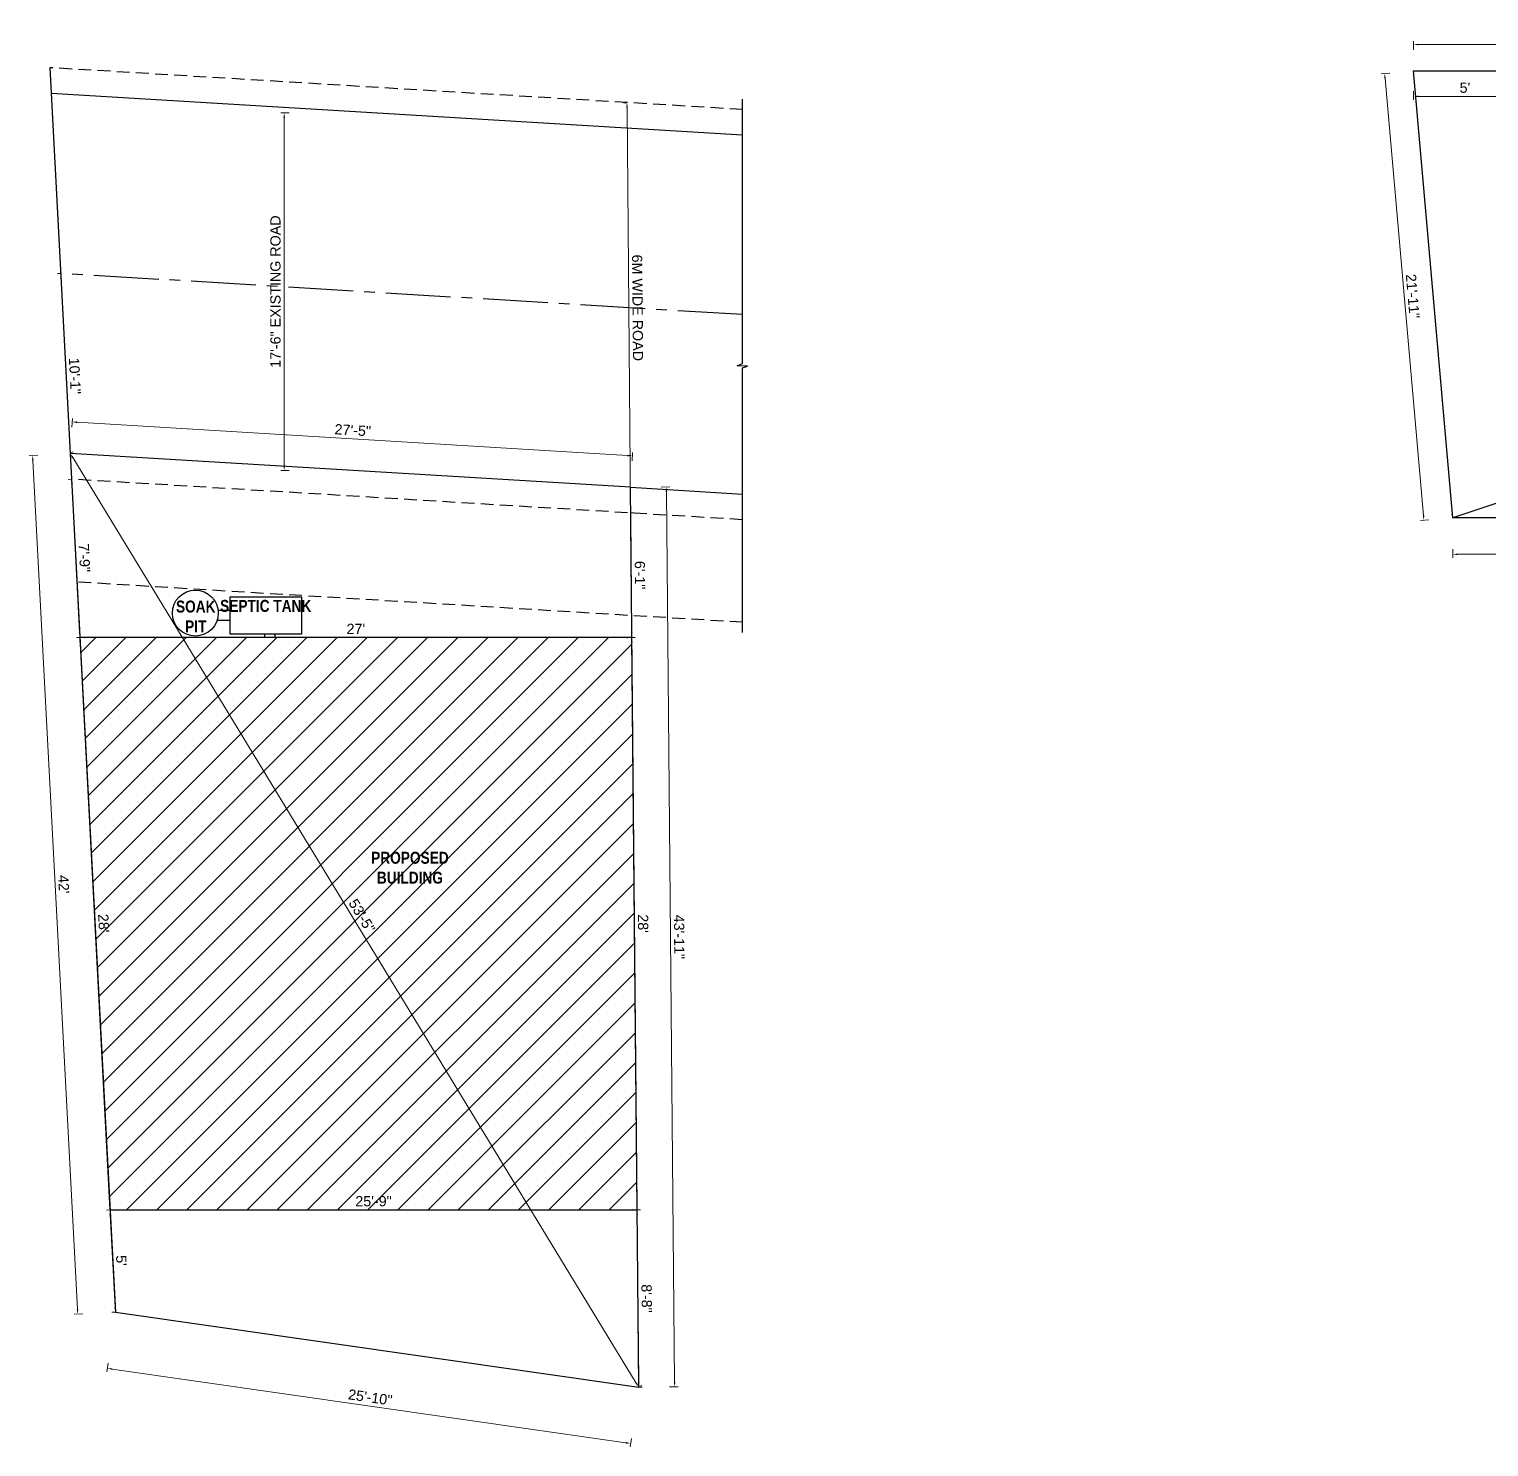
# Model space of a CAD drawing. Header units: inches. Extents: x 392906 to 410488, y -52747 to -40742.
# Drawn here: x 395107 to 395963, y -49915 to -49084 of the extents above; entities that cross this region are included whole.
import ezdxf

# ---------------------------------------------------------------- set-up
doc = ezdxf.new("R2010")
doc.units = ezdxf.units.IN
doc.header["$LTSCALE"] = 2
doc.header["$MEASUREMENT"] = 0
doc.header["$PDMODE"] = 34
doc.linetypes.add('CENTER2', pattern=[28.575, 19.05, -3.175, 3.175, -3.175])
doc.linetypes.add('DASHED2', pattern=[0.375, 0.25, -0.125])
doc.layers.get('0').update_dxf_attribs({"linetype": 'CONTINUOUS'})
doc.layers.get('DEFPOINTS').update_dxf_attribs({"color": 141, "linetype": 'CONTINUOUS'})
for name, color, linetype, lineweight in [('door', 20, 'CONTINUOUS', 35), ('steps', 253, 'CONTINUOUS', 20), ('WALL - A', 1, 'CONTINUOUS', 40)]:
    doc.layers.add(name, color=color, linetype=linetype, lineweight=lineweight)
doc.styles.add('Lettring Text', font='arial.ttf')
doc.styles.get("Standard").update_dxf_attribs({"font": 'ARIALN.TTF'})
doc.dimstyles.new('Copy of Standard', dxfattribs={"dimtxt": 6, "dimasz": 2.875, "dimexe": 2, "dimexo": 4, "dimgap": 2, "dimtad": 1, "dimdec": 0, "dimrnd": 1, "dimzin": 0, "dimdsep": 46, "dimlunit": 4, "dimtxsty": 'Lettring Text', "dimcen": 0.1, "dimclrd": 7, "dimclre": 7, "dimclrt": 7, "dimazin": 0, "dimtfac": 0.645, "dimtdec": 0, "dimtmove": 1, "dimatfit": 0, "dimfxl": 3, "dimfxlon": 1, "dimtfillclr": 256, "dimtolj": 1, "dimtzin": 0, "dimlwd": -1, "dimlwe": -1, "dimarcsym": 2})

# ---------------------------------------------------------------- blocks, each defined once
blk = doc.blocks.new('*D852')
at = {"layer": 'DEFPOINTS', "color": 0, "ltscale": 0.5, "transparency": 16777216}
for p in [(395131.13, -49332.63), (395131.13, -49332.63), (395464.41, -49879.94)]:
    blk.add_point(p, dxfattribs=at)
at = {"layer": 'steps', "color": 7, "ltscale": 0.5, "transparency": 16777216}
for p, q in [((395131.13, -49332.63), (395132.83, -49331.59)), ((395462.91, -49877.48), (395132.62, -49335.09)), ((395464.41, -49879.94), (395466.12, -49878.9))]:
    blk.add_line(p, q, dxfattribs=at)
for points in [[(395133.03, -49334.84), (395132.21, -49335.33), (395131.13, -49332.63)], [(395463.32, -49877.24), (395462.5, -49877.73), (395464.41, -49879.94)]]:
    blk.add_solid(points, dxfattribs=at)
at = {"layer": 'steps', "color": 7, "ltscale": 0.5, "transparency": 16777216, "insert": (395302.09, -49603.65), "char_height": 6, "attachment_point": 5, "rotation": 301.33932, "style": 'Lettring Text'}
blk.add_mtext('\\A1;53\'-5"', dxfattribs=at)
blk = doc.blocks.new('*D846')
at = {"layer": 'DEFPOINTS', "color": 0, "ltscale": 0.5, "transparency": 16777216}
for p in [(395157.57, -49835.94), (395464.41, -49879.94), (395459.68, -49912.89)]:
    blk.add_point(p, dxfattribs=at)
at = {"layer": 'steps', "color": 7, "ltscale": 0.5, "transparency": 16777216}
for p, q in [((395153.27, -49865.92), (395152.56, -49870.87)), ((395155.69, -49869.29), (395456.84, -49912.48)), ((395460.11, -49909.92), (395459.4, -49914.87))]:
    blk.add_line(p, q, dxfattribs=at)
for points in [[(395155.76, -49868.82), (395155.63, -49869.77), (395152.85, -49868.89)], [(395456.91, -49912.01), (395456.77, -49912.96), (395459.68, -49912.89)]]:
    blk.add_solid(points, dxfattribs=at)
at = {"layer": 'steps', "color": 7, "ltscale": 0.5, "transparency": 16777216, "insert": (395306.98, -49885.88), "char_height": 6, "attachment_point": 5, "rotation": 351.83865, "style": 'Lettring Text'}
blk.add_mtext('\\A1;25\'-10"', dxfattribs=at)
blk = doc.blocks.new('*D847')
at = {"layer": 'DEFPOINTS', "color": 0, "ltscale": 0.5, "transparency": 16777216}
for p in [(395131.13, -49332.63), (395135.5, -49837.1), (395157.57, -49835.94)]:
    blk.add_point(p, dxfattribs=at)
at = {"layer": 'steps', "color": 7, "ltscale": 0.5, "transparency": 16777216}
for p, q in [((395112.05, -49333.63), (395107.05, -49333.89)), ((395109.2, -49336.66), (395135.35, -49834.22)), ((395138.49, -49836.94), (395133.5, -49837.2))]:
    blk.add_line(p, q, dxfattribs=at)
for points in [[(395109.68, -49336.64), (395108.72, -49336.69), (395109.05, -49333.79)], [(395135.83, -49834.2), (395134.87, -49834.25), (395135.5, -49837.1)]]:
    blk.add_solid(points, dxfattribs=at)
at = {"layer": 'steps', "color": 7, "ltscale": 0.5, "transparency": 16777216, "insert": (395127.28, -49585.18), "char_height": 6, "attachment_point": 5, "rotation": 273.00802, "style": 'Lettring Text'}
blk.add_mtext("\\A1;42'", dxfattribs=at)
blk = doc.blocks.new('*D848')
at = {"layer": 'DEFPOINTS', "color": 0, "ltscale": 0.5, "transparency": 16777216}
for p in [(395459.53, -49352.48), (395480.57, -49352.29), (395464.41, -49879.94)]:
    blk.add_point(p, dxfattribs=at)
at = {"layer": 'steps', "color": 7, "ltscale": 0.5, "transparency": 16777216}
for p, q in [((395477.57, -49352.32), (395482.57, -49352.27)), ((395485.42, -49876.87), (395480.59, -49355.16)), ((395482.45, -49879.77), (395487.45, -49879.73))]:
    blk.add_line(p, q, dxfattribs=at)
for points in [[(395481.07, -49355.16), (395480.11, -49355.17), (395480.57, -49352.29)], [(395485.9, -49876.87), (395484.94, -49876.87), (395485.45, -49879.74)]]:
    blk.add_solid(points, dxfattribs=at)
at = {"layer": 'steps', "color": 7, "ltscale": 0.5, "transparency": 16777216, "insert": (395488.07, -49615.97), "char_height": 6, "attachment_point": 5, "rotation": 270.53052, "style": 'Lettring Text'}
blk.add_mtext('\\A1;43\'-11"', dxfattribs=at)
blk = doc.blocks.new('*D849')
at = {"layer": 'DEFPOINTS', "color": 0, "ltscale": 0.5, "transparency": 16777216}
for p in [(395132.24, -49314.16), (395131.13, -49332.63), (395459.53, -49352.48)]:
    blk.add_point(p, dxfattribs=at)
at = {"layer": 'steps', "color": 7, "ltscale": 0.5, "transparency": 16777216}
for p, q in [((395132.06, -49317.15), (395132.36, -49312.16)), ((395457.77, -49333.84), (395135.11, -49314.33)), ((395460.46, -49337.01), (395460.76, -49332.02))]:
    blk.add_line(p, q, dxfattribs=at)
for points in [[(395135.14, -49313.85), (395135.08, -49314.81), (395132.24, -49314.16)], [(395457.8, -49333.36), (395457.74, -49334.32), (395460.64, -49334.01)]]:
    blk.add_solid(points, dxfattribs=at)
at = {"layer": 'steps', "color": 7, "ltscale": 0.5, "transparency": 16777216, "insert": (395296.75, -49319.03), "char_height": 6, "attachment_point": 5, "rotation": 356.54016, "style": 'Lettring Text'}
blk.add_mtext('\\A1;27\'-5"', dxfattribs=at)
blk = doc.blocks.new('*D850')
at = {"layer": 'DEFPOINTS', "color": 0, "ltscale": 0.5, "transparency": 16777216}
for p in [(395136.79, -49440.48), (395136.79, -49440.48), (395460.32, -49440.48)]:
    blk.add_point(p, dxfattribs=at)
at = {"layer": 'steps', "color": 7, "ltscale": 0.5, "transparency": 16777216}
for p, q in [((395136.79, -49440.48), (395136.79, -49438.48)), ((395460.32, -49440.48), (395460.32, -49438.48)), ((395457.45, -49440.48), (395139.67, -49440.48))]:
    blk.add_line(p, q, dxfattribs=at)
for points in [[(395139.67, -49440), (395139.67, -49440.96), (395136.79, -49440.48)], [(395457.45, -49440), (395457.45, -49440.96), (395460.32, -49440.48)]]:
    blk.add_solid(points, dxfattribs=at)
at = {"layer": 'steps', "color": 7, "ltscale": 0.5, "transparency": 16777216, "insert": (395298.56, -49435.47), "char_height": 6, "attachment_point": 5, "style": 'Lettring Text'}
blk.add_mtext("\\A1;27'", dxfattribs=at)
blk = doc.blocks.new('*D853')
at = {"layer": 'DEFPOINTS', "color": 0, "ltscale": 0.5, "transparency": 16777216}
for p in [(395154.45, -49776.02), (395463.36, -49776.02), (395463.36, -49776.02)]:
    blk.add_point(p, dxfattribs=at)
at = {"layer": 'steps', "color": 7, "ltscale": 0.5, "transparency": 16777216}
for p, q in [((395154.45, -49776.02), (395154.45, -49774.02)), ((395157.33, -49776.02), (395460.48, -49776.02)), ((395463.36, -49776.02), (395463.36, -49774.02))]:
    blk.add_line(p, q, dxfattribs=at)
for points in [[(395157.33, -49775.54), (395157.33, -49776.5), (395154.45, -49776.02)], [(395460.48, -49775.54), (395460.48, -49776.5), (395463.36, -49776.02)]]:
    blk.add_solid(points, dxfattribs=at)
at = {"layer": 'steps', "color": 7, "ltscale": 0.5, "transparency": 16777216, "insert": (395308.9, -49770.95), "char_height": 6, "attachment_point": 5, "style": 'Lettring Text'}
blk.add_mtext('\\A1;25\'-9"', dxfattribs=at)
blk = doc.blocks.new('*D851')
at = {"layer": 'DEFPOINTS', "color": 0, "ltscale": 0.5, "transparency": 16777216}
for p in [(395136.79, -49440.48), (395154.42, -49776.02), (395154.42, -49776.02)]:
    blk.add_point(p, dxfattribs=at)
at = {"layer": 'steps', "color": 7, "ltscale": 0.5, "transparency": 16777216}
for p, q in [((395136.79, -49440.48), (395134.8, -49440.59)), ((395136.94, -49443.35), (395154.27, -49773.15)), ((395154.42, -49776.02), (395152.43, -49776.12))]:
    blk.add_line(p, q, dxfattribs=at)
for points in [[(395137.42, -49443.33), (395136.46, -49443.38), (395136.79, -49440.48)], [(395154.75, -49773.12), (395153.79, -49773.17), (395154.42, -49776.02)]]:
    blk.add_solid(points, dxfattribs=at)
at = {"layer": 'steps', "color": 7, "ltscale": 0.5, "transparency": 16777216, "insert": (395150.66, -49607.98), "char_height": 6, "attachment_point": 5, "rotation": 273.00802, "style": 'Lettring Text'}
blk.add_mtext("\\A1;28'", dxfattribs=at)
blk = doc.blocks.new('*D839')
at = {"layer": 'DEFPOINTS', "color": 0, "ltscale": 0.5, "transparency": 16777216}
for p in [(395460.32, -49440.48), (395460.32, -49440.48), (395463.36, -49776.02)]:
    blk.add_point(p, dxfattribs=at)
at = {"layer": 'steps', "color": 7, "ltscale": 0.5, "transparency": 16777216}
for p, q in [((395460.32, -49440.48), (395462.32, -49440.46)), ((395463.33, -49773.14), (395460.35, -49443.36)), ((395463.36, -49776.02), (395465.36, -49776))]:
    blk.add_line(p, q, dxfattribs=at)
for points in [[(395460.83, -49443.35), (395459.87, -49443.36), (395460.32, -49440.48)], [(395463.81, -49773.14), (395462.85, -49773.15), (395463.36, -49776.02)]]:
    blk.add_solid(points, dxfattribs=at)
at = {"layer": 'steps', "color": 7, "ltscale": 0.5, "transparency": 16777216, "insert": (395466.9, -49608.2), "char_height": 6, "attachment_point": 5, "rotation": 270.51822, "style": 'Lettring Text'}
blk.add_mtext("\\A1;28'", dxfattribs=at)
blk = doc.blocks.new('*D840')
at = {"layer": 'DEFPOINTS', "color": 0, "ltscale": 0.5, "transparency": 16777216}
for p in [(395459.66, -49367.52), (395459.66, -49367.52), (395460.32, -49440.48)]:
    blk.add_point(p, dxfattribs=at)
at = {"layer": 'steps', "color": 7, "ltscale": 0.5, "transparency": 16777216}
for p, q in [((395459.66, -49367.52), (395461.66, -49367.5)), ((395460.3, -49437.61), (395459.69, -49370.39)), ((395460.32, -49440.48), (395462.32, -49440.46))]:
    blk.add_line(p, q, dxfattribs=at)
for points in [[(395460.17, -49370.39), (395459.21, -49370.4), (395459.66, -49367.52)], [(395460.77, -49437.6), (395459.82, -49437.61), (395460.32, -49440.48)]]:
    blk.add_solid(points, dxfattribs=at)
at = {"layer": 'steps', "color": 7, "ltscale": 0.5, "transparency": 16777216, "insert": (395465.05, -49403.95), "char_height": 6, "attachment_point": 5, "rotation": 270.51822, "style": 'Lettring Text'}
blk.add_mtext('\\A1;6\'-1"', dxfattribs=at)
blk = doc.blocks.new('*D841')
at = {"layer": 'DEFPOINTS', "color": 0, "ltscale": 0.5, "transparency": 16777216}
for p in [(395457.49, -49127.07), (395459.14, -49127.05), (395459.66, -49367.52)]:
    blk.add_point(p, dxfattribs=at)
at = {"layer": 'steps', "color": 7, "ltscale": 0.5, "transparency": 16777216}
for p, q in [((395457.49, -49127.07), (395455.49, -49127.08)), ((395459.64, -49364.65), (395457.51, -49129.94)), ((395459.66, -49367.52), (395461.66, -49367.5))]:
    blk.add_line(p, q, dxfattribs=at)
for points in [[(395457.99, -49129.94), (395457.03, -49129.94), (395457.49, -49127.07)], [(395460.11, -49364.64), (395459.16, -49364.65), (395459.66, -49367.52)]]:
    blk.add_solid(points, dxfattribs=at)
at = {"layer": 'steps', "color": 7, "ltscale": 0.5, "transparency": 16777216, "insert": (395463.68, -49247.25), "char_height": 6, "attachment_point": 5, "rotation": 270.51822, "style": 'Lettring Text'}
blk.add_mtext('\\A1;6M WIDE ROAD', dxfattribs=at)
blk = doc.blocks.new('*D842')
at = {"layer": 'DEFPOINTS', "color": 0, "ltscale": 0.5, "transparency": 16777216}
for p in [(395463.36, -49776.02), (395464.41, -49879.94), (395464.41, -49879.94)]:
    blk.add_point(p, dxfattribs=at)
at = {"layer": 'steps', "color": 7, "ltscale": 0.5, "transparency": 16777216}
for p, q in [((395463.47, -49776.02), (395465.47, -49776)), ((395463.5, -49778.89), (395464.38, -49877.06)), ((395464.41, -49879.94), (395466.41, -49879.92))]:
    blk.add_line(p, q, dxfattribs=at)
for points in [[(395463.97, -49778.89), (395463.02, -49778.89), (395463.47, -49776.02)], [(395464.86, -49877.06), (395463.9, -49877.07), (395464.41, -49879.94)]]:
    blk.add_solid(points, dxfattribs=at)
at = {"layer": 'steps', "color": 7, "ltscale": 0.5, "transparency": 16777216, "insert": (395469, -49827.93), "char_height": 6, "attachment_point": 5, "rotation": 270.51822, "style": 'Lettring Text'}
blk.add_mtext('\\A1;8\'-8"', dxfattribs=at)
blk = doc.blocks.new('*D843')
at = {"layer": 'DEFPOINTS', "color": 0, "ltscale": 0.5, "transparency": 16777216}
for p in [(395154.42, -49776.02), (395157.57, -49835.94), (395157.57, -49835.94)]:
    blk.add_point(p, dxfattribs=at)
at = {"layer": 'steps', "color": 7, "ltscale": 0.5, "transparency": 16777216}
for p, q in [((395154.42, -49776.02), (395152.43, -49776.12)), ((395154.58, -49778.89), (395157.42, -49833.06)), ((395157.57, -49835.94), (395155.58, -49836.04))]:
    blk.add_line(p, q, dxfattribs=at)
for points in [[(395155.05, -49778.86), (395154.1, -49778.91), (395154.42, -49776.02)], [(395157.9, -49833.04), (395156.94, -49833.09), (395157.57, -49835.94)]]:
    blk.add_solid(points, dxfattribs=at)
at = {"layer": 'steps', "color": 7, "ltscale": 0.5, "transparency": 16777216, "insert": (395161.04, -49805.71), "char_height": 6, "attachment_point": 5, "rotation": 273.00802, "style": 'Lettring Text'}
blk.add_mtext("\\A1;5'", dxfattribs=at)
blk = doc.blocks.new('*D844')
at = {"layer": 'DEFPOINTS', "color": 0, "ltscale": 0.5, "transparency": 16777216}
for p in [(395131.92, -49347.7), (395131.92, -49347.7), (395136.79, -49440.48)]:
    blk.add_point(p, dxfattribs=at)
at = {"layer": 'steps', "color": 7, "ltscale": 0.5, "transparency": 16777216}
for p, q in [((395131.92, -49347.7), (395129.92, -49347.81)), ((395136.64, -49437.61), (395132.07, -49350.58)), ((395136.79, -49440.48), (395134.8, -49440.59))]:
    blk.add_line(p, q, dxfattribs=at)
for points in [[(395132.55, -49350.55), (395131.59, -49350.6), (395131.92, -49347.7)], [(395137.12, -49437.58), (395136.16, -49437.63), (395136.79, -49440.48)]]:
    blk.add_solid(points, dxfattribs=at)
at = {"layer": 'steps', "color": 7, "ltscale": 0.5, "transparency": 16777216, "insert": (395139.41, -49393.83), "char_height": 6, "attachment_point": 5, "rotation": 273.00802, "style": 'Lettring Text'}
blk.add_mtext('\\A1;7\'-9"', dxfattribs=at)
blk = doc.blocks.new('*D845')
at = {"layer": 'DEFPOINTS', "color": 0, "ltscale": 0.5, "transparency": 16777216}
for p in [(395125.58, -49227.1), (395125.58, -49227.1), (395131.92, -49347.7)]:
    blk.add_point(p, dxfattribs=at)
at = {"layer": 'steps', "color": 7, "ltscale": 0.5, "transparency": 16777216}
for p, q in [((395125.58, -49227.1), (395123.58, -49227.21)), ((395131.77, -49344.83), (395125.73, -49229.97)), ((395131.92, -49347.7), (395129.92, -49347.81))]:
    blk.add_line(p, q, dxfattribs=at)
for points in [[(395126.21, -49229.95), (395125.25, -49230), (395125.58, -49227.1)], [(395132.24, -49344.81), (395131.29, -49344.86), (395131.92, -49347.7)]]:
    blk.add_solid(points, dxfattribs=at)
at = {"layer": 'steps', "color": 7, "ltscale": 0.5, "transparency": 16777216, "insert": (395133.81, -49287.14), "char_height": 6, "attachment_point": 5, "rotation": 273.00802, "style": 'Lettring Text'}
blk.add_mtext('\\A1;10\'-1"', dxfattribs=at)
blk = doc.blocks.new('*D838')
at = {"layer": 'DEFPOINTS', "color": 0, "ltscale": 0.5, "transparency": 16777216}
for p in [(395256.54, -49132.94), (395308, -49132.94), (395295.33, -49342.56)]:
    blk.add_point(p, dxfattribs=at)
at = {"layer": 'steps', "color": 7, "ltscale": 0.5, "transparency": 16777216}
for p, q in [((395259.54, -49132.94), (395254.54, -49132.94)), ((395256.54, -49339.68), (395256.54, -49135.81)), ((395259.54, -49342.56), (395254.54, -49342.56))]:
    blk.add_line(p, q, dxfattribs=at)
for points in [[(395256.06, -49135.81), (395257.02, -49135.81), (395256.54, -49132.94)], [(395256.06, -49339.68), (395257.02, -49339.68), (395256.54, -49342.56)]]:
    blk.add_solid(points, dxfattribs=at)
at = {"layer": 'steps', "color": 7, "ltscale": 0.5, "transparency": 16777216, "insert": (395251.44, -49237.75), "char_height": 6, "attachment_point": 5, "rotation": 90, "style": 'Lettring Text'}
blk.add_mtext('\\A1;17\'-6" EXISTING ROAD', dxfattribs=at)
blk = doc.blocks.new('*D854')
at = {"layer": 'DEFPOINTS', "color": 0, "ltscale": 0.5, "transparency": 16777216}
for p in [(395901.62, -49109.92), (395918.6, -49108.42), (395941.64, -49370.35)]:
    blk.add_point(p, dxfattribs=at)
at = {"layer": 'steps', "color": 7, "ltscale": 0.5, "transparency": 16777216}
for p, q in [((395904.61, -49109.66), (395899.63, -49110.09)), ((395924.4, -49368.98), (395901.87, -49112.78)), ((395927.64, -49371.58), (395922.66, -49372.02))]:
    blk.add_line(p, q, dxfattribs=at)
for points in [[(395902.35, -49112.74), (395901.4, -49112.82), (395901.62, -49109.92)], [(395924.88, -49368.94), (395923.93, -49369.02), (395924.66, -49371.84)]]:
    blk.add_solid(points, dxfattribs=at)
at = {"layer": 'steps', "color": 7, "ltscale": 0.5, "transparency": 16777216, "insert": (395918.13, -49240.44), "char_height": 6, "attachment_point": 5, "rotation": 275.02558, "style": 'Lettring Text'}
blk.add_mtext('\\A1;21\'-11"', dxfattribs=at)
blk = doc.blocks.new('*D855')
at = {"layer": 'DEFPOINTS', "color": 0, "ltscale": 0.5, "transparency": 16777216}
for p in [(396720.78, -49092.95), (395918.6, -49108.42), (396720.78, -49108.42)]:
    blk.add_point(p, dxfattribs=at)
at = {"layer": 'steps', "color": 7, "ltscale": 0.5, "transparency": 16777216}
for p, q in [((395918.6, -49095.95), (395918.6, -49090.95)), ((395921.48, -49092.95), (396717.91, -49092.95)), ((396720.78, -49095.95), (396720.78, -49090.95))]:
    blk.add_line(p, q, dxfattribs=at)
for points in [[(395921.48, -49092.47), (395921.48, -49093.43), (395918.6, -49092.95)], [(396717.91, -49092.47), (396717.91, -49093.43), (396720.78, -49092.95)]]:
    blk.add_solid(points, dxfattribs=at)
at = {"layer": 'steps', "color": 7, "ltscale": 0.5, "transparency": 16777216, "insert": (396319.69, -49087.88), "char_height": 6, "attachment_point": 5, "style": 'Lettring Text'}
blk.add_mtext('\\A1;66\'-10"', dxfattribs=at)
blk = doc.blocks.new('*D856')
at = {"layer": 'DEFPOINTS', "color": 0, "ltscale": 0.5, "transparency": 16777216}
for p in [(395941.64, -49370.35), (396643.2, -49370.51), (395941.63, -49391.73)]:
    blk.add_point(p, dxfattribs=at)
at = {"layer": 'steps', "color": 7, "ltscale": 0.5, "transparency": 16777216}
for p, q in [((395941.63, -49388.73), (395941.63, -49393.73)), ((396640.32, -49391.89), (395944.51, -49391.73)), ((396643.19, -49388.89), (396643.19, -49393.89))]:
    blk.add_line(p, q, dxfattribs=at)
for points in [[(395944.51, -49391.25), (395944.51, -49392.21), (395941.63, -49391.73)], [(396640.32, -49391.41), (396640.32, -49392.37), (396643.19, -49391.89)]]:
    blk.add_solid(points, dxfattribs=at)
at = {"layer": 'steps', "color": 7, "ltscale": 0.5, "transparency": 16777216, "insert": (396292.41, -49386.74), "char_height": 6, "attachment_point": 5, "rotation": 359.98668, "style": 'Lettring Text'}
blk.add_mtext('\\A1;58\'-6"', dxfattribs=at)
blk = doc.blocks.new('*D864')
at = {"layer": 'DEFPOINTS', "color": 0, "ltscale": 0.5, "transparency": 16777216}
for p in [(395918.6, -49108.42), (395978.84, -49108.42), (395918.6, -49123.33)]:
    blk.add_point(p, dxfattribs=at)
at = {"layer": 'steps', "color": 7, "ltscale": 0.5, "transparency": 16777216}
for p, q in [((395918.6, -49120.33), (395918.6, -49125.33)), ((395978.84, -49120.33), (395978.84, -49125.33)), ((395975.96, -49123.33), (395921.48, -49123.33))]:
    blk.add_line(p, q, dxfattribs=at)
for points in [[(395921.48, -49122.85), (395921.48, -49123.8), (395918.6, -49123.33)], [(395975.96, -49122.85), (395975.96, -49123.8), (395978.84, -49123.33)]]:
    blk.add_solid(points, dxfattribs=at)
at = {"layer": 'steps', "color": 7, "ltscale": 0.5, "transparency": 16777216, "insert": (395948.72, -49118.27), "char_height": 6, "attachment_point": 5, "style": 'Lettring Text'}
blk.add_mtext("\\A1;5'", dxfattribs=at)
blk = doc.blocks.new('*D873')
at = {"layer": 'DEFPOINTS', "color": 0, "ltscale": 0.5, "transparency": 16777216}
for p in [(396720.78, -49108.42), (395941.64, -49370.35), (395941.64, -49370.35)]:
    blk.add_point(p, dxfattribs=at)
at = {"layer": 'steps', "color": 7, "ltscale": 0.5, "transparency": 16777216}
for p, q in [((396718.06, -49109.34), (395944.36, -49369.43)), ((396720.78, -49108.42), (396721.42, -49110.32)), ((395941.64, -49370.35), (395941, -49368.45))]:
    blk.add_line(p, q, dxfattribs=at)
for points in [[(396717.9, -49108.89), (396718.21, -49109.79), (396720.78, -49108.42)], [(395944.21, -49368.98), (395944.52, -49369.89), (395941.64, -49370.35)]]:
    blk.add_solid(points, dxfattribs=at)
at = {"layer": 'steps', "color": 7, "ltscale": 0.5, "transparency": 16777216, "insert": (396389.71, -49214.38), "char_height": 6, "attachment_point": 5, "rotation": 18.581, "style": 'Lettring Text'}
blk.add_mtext('\\A1;68\'-6"', dxfattribs=at)

msp = doc.modelspace()

# ---------------------------------------------------------------- hatches: boundary and pattern name
at = {"layer": 'door', "ltscale": 0.5}
h = msp.add_hatch(dxfattribs=at)
h.set_pattern_fill('ANSI31', color=256, scale=100)
h.set_pattern_definition([(45, (580.011, -3797.245), (-8.83883476, 8.83883476), [])])
h.paths.add_polyline_path([(395460.32, -49440.48), (395136.79, -49440.48), (395154.42, -49776.02), (395154.45, -49776.02), (395463.36, -49776.02)])
h.paths.add_polyline_path([(395290.46, -49596.51), (395303.12, -49617.31), (395313.68, -49610.87), (395301.02, -49590.08)], flags=24)
h.paths.add_polyline_path([(395296.8, -49777.18), (395321.15, -49777.18), (395321.15, -49764.81), (395296.8, -49764.81)], flags=9)
h.paths.add_polyline_path([(395144.09, -49601.43), (395144.82, -49615.34), (395157.16, -49614.69), (395156.43, -49600.78)], flags=25)
h.paths.add_polyline_path([(395304.32, -49588.36), (395356.24, -49588.36), (395356.24, -49562.34), (395304.32, -49562.34)], flags=24)

# ---------------------------------------------------------------- linework, layer by layer
at = {"ltscale": 0.5}
for p, q in [((395119.24, -49106.5), (395131.13, -49332.63)), ((395918.6, -49108.42), (396720.78, -49108.42)), ((395941.64, -49370.35), (395918.6, -49108.42)), ((396720.78, -49108.42), (395941.64, -49370.35)), ((395525.23, -49146.07), (395120.03, -49121.58)), ((395459.53, -49352.48), (395131.13, -49332.63)), ((395131.13, -49332.63), (395157.57, -49835.94)), ((395464.41, -49879.94), (395459.53, -49352.48)), ((395459.53, -49352.48), (395525.23, -49356.46)), ((396643.2, -49370.51), (395941.64, -49370.35)), ((395224.93, -49430.59), (395217.16, -49430.59)), ((395224.93, -49424.59), (395217.8, -49424.59)), ((395245.17, -49440.48), (395245.17, -49438.55)), ((395251.17, -49440.48), (395251.17, -49438.55)), ((395157.57, -49835.94), (395464.41, -49879.94))]:
    msp.add_line(p, q, dxfattribs=at)
at = {"linetype": 'Continuous', "ltscale": 0.5}
msp.add_lwpolyline([(395525.23, -49437.59), (395525.23, -49282.53), (395528.14, -49281.45), (395522.14, -49281.2), (395525.23, -49279.99), (395525.23, -49125.05)], dxfattribs=at)
at = {"ltscale": 0.5}
for points in [[(395224.93, -49416.63), (395266.75, -49416.63), (395266.75, -49438.55), (395224.93, -49438.55)], [(395460.32, -49440.48), (395136.79, -49440.48), (395154.42, -49776.02), (395154.45, -49776.02), (395463.36, -49776.02)]]:
    msp.add_lwpolyline(points, close=True, dxfattribs=at)
msp.add_circle((395204.43, -49426.21), 13.46, dxfattribs=at)
at = {"layer": 'WALL - A', "linetype": 'DASHED2', "lineweight": -3, "ltscale": 15}
for p, q in [((395525.23, -49131.05), (395119.24, -49106.5)), ((395525.23, -49371.48), (395131.92, -49347.7)), ((395525.23, -49431.59), (395135.09, -49408.01))]:
    msp.add_line(p, q, dxfattribs=at)
at = {"layer": 'WALL - A', "linetype": 'CENTER2', "lineweight": -3}
msp.add_line((395525.23, -49251.27), (395125.58, -49227.1), dxfattribs=at)

# ---------------------------------------------------------------- texts
at = {"layer": 'steps', "color": 7, "ltscale": 0.3, "char_height": 7, "attachment_point": 2}
for s, insert, width in [('{\\fTechnic|b1|i0|c2|p2;SOAK PIT}', (395204.68, -49418.85), 35.4082), ('{\\fTechnic|b1|i0|c2|p2;SEPTIC TANK}', (395245.71, -49418.46), 55.268), ('{\\fTechnic|b1|i0|c2|p2;PROPOSED BUILDING}', (395330.24, -49566.11), 55.268)]:
    msp.add_mtext(s, dxfattribs=dict(at, insert=insert, width=width))

# ---------------------------------------------------------------- dimensions: what is measured, and where the dimension line sits
at = {"layer": 'steps', "ltscale": 0.5}
for base, p1, p2, picture, middle in [((396720.78, -49092.95), (395918.6, -49108.42), (396720.78, -49108.42), '*D855', (396319.69, -49087.88)), ((395918.6, -49123.33), (395978.84, -49108.42), (395918.6, -49108.42), '*D864', (395948.72, -49118.27)), ((395136.79, -49440.48), (395460.32, -49440.48), (395136.79, -49440.48), '*D850', (395298.56, -49435.47)), ((395463.36, -49776.02), (395154.45, -49776.02), (395463.36, -49776.02), '*D853', (395308.9, -49770.95))]:
    dim = msp.add_linear_dim(base=base, p1=p1, p2=p2, dimstyle='Copy of Standard', dxfattribs=at)
    dim.commit()
    dim.dimension.update_dxf_attribs({"geometry": picture, "text_midpoint": middle})
for p1, p2, distance, picture, middle in [((395941.64, -49370.35), (395918.6, -49108.42), 17.05, '*D854', (395918.13, -49240.44)), ((395459.53, -49352.48), (395131.13, -49332.63), -18.5, '*D849', (395296.75, -49319.03)), ((395131.13, -49332.63), (395157.57, -49835.94), -22.1, '*D847', (395127.28, -49585.18)), ((395464.41, -49879.94), (395131.13, -49332.63), 0, '*D852', (395302.09, -49603.65)), ((395464.41, -49879.94), (395459.53, -49352.48), -21.04, '*D848', (395488.07, -49615.97)), ((396643.2, -49370.51), (395941.64, -49370.35), 21.38, '*D856', (396292.41, -49386.74)), ((395136.79, -49440.48), (395154.42, -49776.02), 0, '*D851', (395150.66, -49607.98)), ((395463.36, -49776.02), (395460.32, -49440.48), 0, '*D839', (395466.9, -49608.2)), ((395157.57, -49835.94), (395464.41, -49879.94), -33.29, '*D846', (395306.98, -49885.88))]:
    dim = msp.add_aligned_dim(p1=p1, p2=p2, distance=distance, dimstyle='Copy of Standard', dxfattribs=at)
    dim.commit()
    dim.dimension.update_dxf_attribs({"geometry": picture, "text_midpoint": middle})
dim = msp.add_linear_dim(base=(395941.64, -49370.35), p1=(396720.78, -49108.42), p2=(395941.64, -49370.35), angle=198.581, dimstyle='Copy of Standard', dxfattribs=at)
dim.commit()
dim.dimension.update_dxf_attribs({"geometry": '*D873', "text_midpoint": (396391.33, -49219.18), "dimtype": 161})
for base, p1, p2, angle, text, picture, middle in [((395457.49, -49127.07), (395459.66, -49367.52), (395459.14, -49127.05), 270.51822, '6M WIDE ROAD', '*D841', (395463.68, -49247.25)), ((395256.54, -49132.94), (395295.33, -49342.56), (395308, -49132.94), 90, '17\'-6" EXISTING ROAD', '*D838', (395251.44, -49237.75))]:
    dim = msp.add_linear_dim(base=base, p1=p1, p2=p2, angle=angle, text=text, dimstyle='Copy of Standard', dxfattribs=at)
    dim.commit()
    dim.dimension.update_dxf_attribs({"geometry": picture, "text_midpoint": middle})
for base, p1, p2, angle, picture, middle in [((395125.58, -49227.1), (395131.92, -49347.7), (395125.58, -49227.1), 93.00802, '*D845', (395133.81, -49287.14)), ((395131.92, -49347.7), (395136.79, -49440.48), (395131.92, -49347.7), 93.00802, '*D844', (395139.41, -49393.83)), ((395459.66, -49367.52), (395460.32, -49440.48), (395459.66, -49367.52), 270.51822, '*D840', (395465.05, -49403.95)), ((395157.57, -49835.94), (395154.42, -49776.02), (395157.57, -49835.94), 93.00802, '*D843', (395161.04, -49805.71)), ((395464.41, -49879.94), (395463.36, -49776.02), (395464.41, -49879.94), 270.51822, '*D842', (395469, -49827.93))]:
    dim = msp.add_linear_dim(base=base, p1=p1, p2=p2, angle=angle, dimstyle='Copy of Standard', dxfattribs=at)
    dim.commit()
    dim.dimension.update_dxf_attribs({"geometry": picture, "text_midpoint": middle})

doc.saveas('drawing.dxf')
